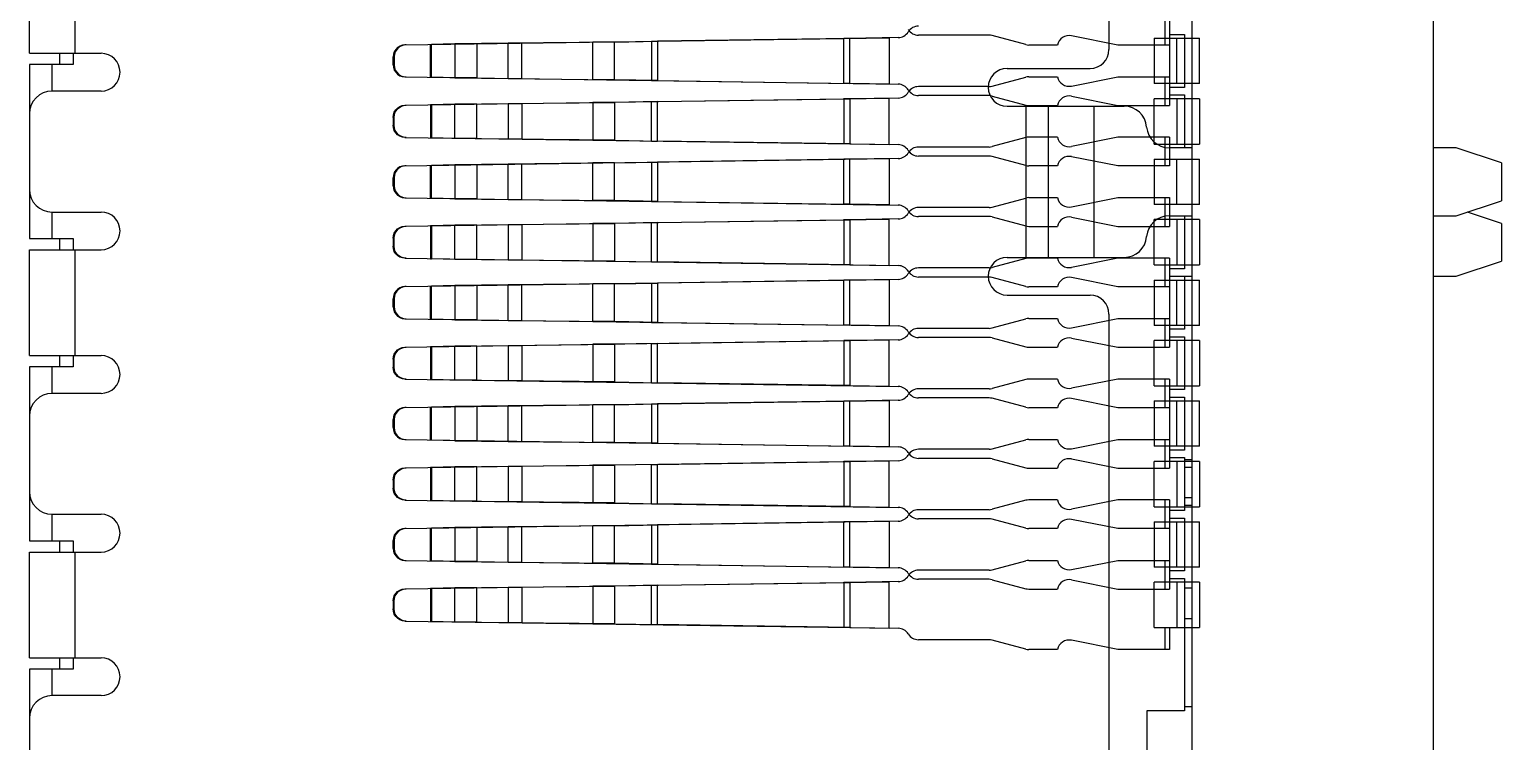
# Model space of a CAD drawing. Header units: millimetres. Extents: x 0 to 841, y 0 to 594.
# Drawn here: x 455.28 to 465.03, y 385.71 to 390.42 of the extents above; entities that cross this region are included whole.
import ezdxf

# ---------------------------------------------------------------- set-up
doc = ezdxf.new("R2010")
doc.units = ezdxf.units.MM
doc.header["$LTSCALE"] = 46.255
for name, color, linetype in [('ASSEM_MEM', 7, 'CONTINUOUS'), ('CONTACT-20-41021-30-TM981_4_15', 7, 'CONTINUOUS'), ('CONTACT-20-41021-30-TM981_4_16', 7, 'CONTINUOUS'), ('CONTACT-20-41021-30-TM981_4_17', 7, 'CONTINUOUS'), ('CONTACT-20-41021-30-TM981_4_18', 7, 'CONTINUOUS'), ('CONTACT-20-41021-30-TM981_4_19', 7, 'CONTINUOUS'), ('CONTACT-20-41021-30-TM981_4_4', 7, 'CONTINUOUS'), ('CONTACT-20-41021-30-TM981_4_5', 7, 'CONTINUOUS'), ('CONTACT-20-41021-30-TM981_4_6', 7, 'CONTINUOUS'), ('CONTACT-20-41021-30-TM981_4_7', 7, 'CONTINUOUS'), ('CONTACT-20-41021-30-TM981_4_8', 7, 'CONTINUOUS'), ('CONTACT-20-41021-30-TM981_4_9', 7, 'CONTINUOUS')]:
    doc.layers.add(name, color=color, linetype=linetype)

msp = doc.modelspace()

# ---------------------------------------------------------------- linework, layer by layer
at = {"layer": 'ASSEM_MEM', "color": 7, "linetype": 'CONTINUOUS'}
for p, q in [((462.9827, 351.9249), (462.9827, 521.9249)), ((464.5827, 351.9249), (464.5827, 521.9249)), ((455.2827, 390.2649), (455.2827, 390.9649)), ((455.5827, 390.9649), (455.5827, 390.2649)), ((462.4327, 390.9399), (462.4327, 390.2899)), ((462.8327, 390.4399), (462.8327, 389.9899)), ((462.8327, 390.3899), (462.9327, 390.3899)), ((462.9327, 390.3899), (462.9327, 390.0399)), ((455.2827, 390.2649), (455.7577, 390.2649)), ((455.4827, 390.2677), (455.4827, 390.1899)), ((455.5727, 390.2649), (455.5727, 390.1899)), ((455.5727, 390.1899), (455.2827, 390.1899)), ((455.2827, 390.1899), (455.2827, 389.0399)), ((455.4327, 390.0149), (455.4327, 390.1899)), ((461.7577, 390.1649), (462.3077, 390.1649)), ((455.7577, 390.0149), (455.4327, 390.0149)), ((462.9327, 390.0399), (462.8327, 390.0399)), ((461.7577, 389.9149), (462.5327, 389.9149)), ((461.8827, 389.9149), (461.8827, 388.9149)), ((462.0327, 388.9149), (462.0327, 389.9149)), ((462.3327, 389.9149), (462.3327, 388.9149)), ((462.8327, 389.9899), (462.9327, 389.9899)), ((462.9327, 389.9899), (462.9327, 389.6399)), ((462.9827, 389.6399), (462.8316, 389.6399)), ((464.7327, 389.6399), (464.5827, 389.6399)), ((465.0327, 389.5399), (464.7327, 389.6399)), ((465.0327, 389.5399), (465.0327, 389.2899)), ((464.7327, 389.1899), (465.0327, 389.2899)), ((455.4327, 389.2149), (455.7577, 389.2149)), ((455.4327, 389.0399), (455.4327, 389.2149)), ((462.8316, 389.1899), (462.9827, 389.1899)), ((462.9327, 389.1899), (462.9327, 388.8399)), ((464.5827, 389.1899), (464.7327, 389.1899)), ((465.0327, 389.1399), (464.8077, 389.2149)), ((465.0327, 389.1399), (465.0327, 388.8899)), ((455.2827, 389.0399), (455.5727, 389.0399)), ((455.4827, 389.0399), (455.4827, 388.9621)), ((455.5727, 389.0399), (455.5727, 388.9649)), ((455.2827, 388.9649), (455.7577, 388.9649)), ((455.2827, 388.2649), (455.2827, 388.9649)), ((455.5827, 388.9649), (455.5827, 388.2649)), ((461.7577, 388.9149), (462.5327, 388.9149)), ((462.9327, 388.8399), (462.8327, 388.8399)), ((462.8327, 388.8399), (462.8327, 388.3899)), ((464.7327, 388.7899), (465.0327, 388.8899)), ((462.8327, 388.7899), (462.9827, 388.7899)), ((462.9327, 388.7899), (462.9327, 388.4399)), ((464.5827, 388.7899), (464.7327, 388.7899)), ((461.7577, 388.6649), (462.3077, 388.6649)), ((462.4327, 388.5399), (462.4327, 383.9149)), ((462.9327, 388.4399), (462.8327, 388.4399)), ((462.8327, 388.3899), (462.9327, 388.3899)), ((462.9327, 388.3899), (462.9327, 388.0399)), ((455.2827, 388.2649), (455.7577, 388.2649)), ((455.4827, 388.2677), (455.4827, 388.1899)), ((455.5727, 388.2649), (455.5727, 388.1899)), ((455.5727, 388.1899), (455.2827, 388.1899)), ((455.2827, 388.1899), (455.2827, 387.0399)), ((455.4327, 388.0149), (455.4327, 388.1899)), ((455.7577, 388.0149), (455.4327, 388.0149)), ((462.9327, 388.0399), (462.8327, 388.0399)), ((462.8327, 388.0399), (462.8327, 387.5899)), ((462.8327, 387.9899), (462.9327, 387.9899)), ((462.9327, 387.9899), (462.9327, 387.6399)), ((462.9327, 387.6399), (462.8327, 387.6399)), ((462.8327, 387.5899), (462.9327, 387.5899)), ((462.9327, 387.5899), (462.9327, 387.2399)), ((462.9827, 387.5749), (462.9327, 387.5749)), ((462.9827, 387.5249), (462.9327, 387.5249)), ((462.9327, 387.3249), (462.9827, 387.3249)), ((462.9327, 387.2749), (462.9827, 387.2749)), ((455.4327, 387.2149), (455.7577, 387.2149)), ((455.4327, 387.0399), (455.4327, 387.2149)), ((462.9327, 387.2399), (462.8327, 387.2399)), ((462.8327, 387.2399), (462.8327, 386.7899)), ((462.8327, 387.1899), (462.9327, 387.1899)), ((462.9327, 387.1899), (462.9327, 386.8399)), ((455.2827, 387.0399), (455.5727, 387.0399)), ((455.4827, 387.0399), (455.4827, 386.9621)), ((455.5727, 387.0399), (455.5727, 386.9649)), ((455.2827, 386.9649), (455.7577, 386.9649)), ((455.2827, 386.2649), (455.2827, 386.9649)), ((455.5827, 386.9649), (455.5827, 386.2649)), ((462.9327, 386.8399), (462.8327, 386.8399)), ((462.8327, 386.7899), (462.9327, 386.7899)), ((462.9327, 386.7899), (462.9327, 385.9149)), ((462.9827, 386.7252), (462.9327, 386.7252)), ((462.9327, 386.5252), (462.9827, 386.5252)), ((455.2827, 386.2649), (455.7577, 386.2649)), ((455.4827, 386.2677), (455.4827, 386.1899)), ((455.5727, 386.2649), (455.5727, 386.1899)), ((455.5727, 386.1899), (455.2827, 386.1899)), ((455.2827, 386.1899), (455.2827, 383.9149)), ((455.4327, 386.0149), (455.4327, 386.1899)), ((455.7577, 386.0149), (455.4327, 386.0149)), ((462.9327, 385.9149), (462.6827, 385.9149)), ((462.6827, 385.9149), (462.6827, 385.0649)), ((462.9827, 385.9399), (462.9327, 385.9399))]:
    msp.add_line(p, q, dxfattribs=at)
for centre, radius, start, end in [((455.7577, 390.1399), 0.125, 270, 90), ((462.3077, 390.2899), 0.125, 270, 360), ((461.7577, 390.0399), 0.125, 90, 270), ((455.4327, 389.8649), 0.15, 90, 180), ((462.5327, 389.7649), 0.15, 4.78019, 90), ((462.8316, 389.7899), 0.15, 184.78019, 270), ((455.4327, 389.3649), 0.15, 180, 270), ((455.7577, 389.0899), 0.125, 270, 90), ((462.8316, 389.0399), 0.15, 90, 175.21981), ((462.5327, 389.0649), 0.15, 270, 355.21981), ((461.7577, 388.7899), 0.125, 90, 270), ((462.3077, 388.5399), 0.125, 0, 90), ((455.7577, 388.1399), 0.125, 270, 90), ((455.4327, 387.8649), 0.15, 90, 180), ((455.4327, 387.3649), 0.15, 180, 270), ((455.7577, 387.0899), 0.125, 270, 90), ((455.7577, 386.1399), 0.125, 270, 90), ((455.4327, 385.8649), 0.15, 90, 180)]:
    msp.add_arc(centre, radius, start, end, dxfattribs=at)
at = {"layer": 'CONTACT-20-41021-30-TM981_4_15', "color": 7, "linetype": 'CONTINUOUS'}
for p, q in [((462.8027, 390.5099), (462.8027, 390.3649)), ((462.8327, 390.5099), (462.8327, 390.3649)), ((457.7699, 390.3211), (460.9761, 390.3682)), ((457.7769, 390.3211), (457.7699, 390.3211)), ((457.9392, 390.3236), (457.9462, 390.3236)), ((457.9392, 390.1062), (457.9392, 390.3236)), ((458.0992, 390.3281), (457.9462, 390.3236)), ((457.9462, 390.1062), (457.9462, 390.3236)), ((458.4531, 390.3325), (458.0992, 390.3281)), ((458.2453, 390.3281), (458.0992, 390.3281)), ((458.0992, 390.3281), (458.0992, 390.1017)), ((458.2453, 390.3281), (458.2453, 390.1017)), ((459.1587, 390.3394), (458.4531, 390.3325)), ((458.5433, 390.3325), (458.4531, 390.3325)), ((458.4531, 390.0973), (458.4531, 390.3325)), ((458.5433, 390.0973), (458.5433, 390.3325)), ((459.1587, 390.3394), (459.0137, 390.3394)), ((459.0137, 390.0904), (459.0137, 390.3394)), ((459.1587, 390.3394), (459.4416, 390.3451)), ((459.1587, 390.0904), (459.1587, 390.3394)), ((459.4026, 390.3451), (459.4416, 390.3451)), ((459.4026, 390.3451), (459.4026, 390.0847)), ((460.7164, 390.3638), (459.4416, 390.3451)), ((459.4416, 390.3451), (459.4416, 390.0847)), ((460.7164, 390.3638), (460.6775, 390.3638)), ((460.6775, 390.066), (460.6775, 390.3638)), ((461.0361, 390.3691), (460.7164, 390.3638)), ((460.7164, 390.066), (460.7164, 390.3638)), ((460.9761, 390.3682), (460.9761, 390.0616)), ((462.7327, 390.3649), (463.0327, 390.3649)), ((462.7327, 390.3649), (462.7327, 390.0649)), ((462.8827, 390.0649), (462.8827, 390.3649)), ((463.0327, 390.0649), (463.0327, 390.3649)), ((457.6912, 390.2411), (457.6981, 390.2411)), ((457.6912, 390.1886), (457.6912, 390.2411)), ((457.6981, 390.2411), (457.6981, 390.1886)), ((457.6981, 390.1886), (457.6912, 390.1886)), ((457.7699, 390.1087), (457.7769, 390.1087)), ((457.7699, 390.1087), (461.0361, 390.0607)), ((457.9462, 390.1062), (457.9392, 390.1062)), ((458.0992, 390.1017), (457.9462, 390.1062)), ((458.2453, 390.1017), (458.0992, 390.1017)), ((458.0992, 390.1017), (458.4531, 390.0973)), ((458.4531, 390.0973), (458.5433, 390.0973)), ((458.4531, 390.0973), (459.1587, 390.0904)), ((459.1587, 390.0904), (459.0137, 390.0904)), ((459.4416, 390.0847), (459.1587, 390.0904)), ((459.4026, 390.0847), (459.4416, 390.0847)), ((459.4416, 390.0847), (460.7164, 390.066)), ((460.7164, 390.066), (460.6775, 390.066)), ((460.9761, 390.0616), (460.7164, 390.066)), ((463.0327, 390.0649), (462.7327, 390.0649)), ((462.8027, 390.0649), (462.8027, 389.9199)), ((462.8327, 390.0649), (462.8327, 389.9199)), ((461.638, 389.9849), (461.171, 389.9849)), ((461.6587, 389.9822), (461.881, 389.9226)), ((461.9017, 389.9199), (462.0912, 389.9199)), ((462.185, 389.9811), (462.4912, 389.9199)), ((462.4912, 389.9199), (462.8327, 389.9199))]:
    msp.add_line(p, q, dxfattribs=at)
for points in [[(457.7699, 390.3211), (457.7525, 390.319), (457.7358, 390.3129), (457.7208, 390.3033), (457.7084, 390.2908), (457.699, 390.2757), (457.6931, 390.2588), (457.6912, 390.2411)], [(457.7769, 390.3211), (457.7595, 390.319), (457.7427, 390.3129), (457.7277, 390.3033), (457.7154, 390.2908), (457.7059, 390.2757), (457.7001, 390.2588), (457.6981, 390.2411)], [(457.6912, 390.1886), (457.6931, 390.1712), (457.6989, 390.1543), (457.7083, 390.1392), (457.7206, 390.1267), (457.7356, 390.117), (457.7523, 390.1109), (457.7699, 390.1087)], [(457.6981, 390.1886), (457.7, 390.1712), (457.7058, 390.1543), (457.7152, 390.1392), (457.7275, 390.1267), (457.7425, 390.117), (457.7592, 390.1109), (457.7769, 390.1087)]]:
    msp.add_lwpolyline(points, dxfattribs=at)
for centre, start, end in [((461.035, 390.4491), 270.84121, 328.25208), ((461.171, 390.3649), 90, 148.25208), ((461.035, 389.9807), 31.74792, 89.15879), ((461.171, 390.0649), 211.74792, 270), ((461.638, 389.9049), 75, 90), ((461.9017, 389.9999), 255, 270), ((462.1693, 389.9027), 78.69007, 167.57735)]:
    msp.add_arc(centre, 0.08, start, end, dxfattribs=at)
at = {"layer": 'CONTACT-20-41021-30-TM981_4_16', "color": 7, "linetype": 'CONTINUOUS'}
for p, q in [((462.0912, 389.7099), (461.9017, 389.7099)), ((462.4911, 389.7099), (462.185, 389.6487)), ((462.8327, 389.7099), (462.4911, 389.7099)), ((462.8027, 389.7099), (462.8027, 389.5649)), ((462.8327, 389.7099), (462.8327, 389.5649)), ((461.638, 389.6449), (461.171, 389.6449)), ((461.881, 389.7072), (461.6587, 389.6476)), ((457.7699, 389.5211), (460.9761, 389.5682)), ((457.7769, 389.5211), (457.7699, 389.5211)), ((457.9392, 389.5236), (457.9462, 389.5236)), ((457.9392, 389.3062), (457.9392, 389.5236)), ((458.0992, 389.5281), (457.9462, 389.5236)), ((457.9462, 389.3062), (457.9462, 389.5236)), ((458.4531, 389.5325), (458.0992, 389.5281)), ((458.2453, 389.5281), (458.0992, 389.5281)), ((458.0992, 389.5281), (458.0992, 389.3017)), ((458.2453, 389.5281), (458.2453, 389.3017)), ((459.1587, 389.5394), (458.4531, 389.5325)), ((458.5433, 389.5325), (458.4531, 389.5325)), ((458.4531, 389.2973), (458.4531, 389.5325)), ((458.5433, 389.2973), (458.5433, 389.5325)), ((459.1587, 389.5394), (459.0137, 389.5394)), ((459.0137, 389.2904), (459.0137, 389.5394)), ((459.1587, 389.5394), (459.4416, 389.5451)), ((459.1587, 389.2904), (459.1587, 389.5394)), ((459.4026, 389.5451), (459.4416, 389.5451)), ((459.4026, 389.5451), (459.4026, 389.2847)), ((460.7164, 389.5638), (459.4416, 389.5451)), ((459.4416, 389.5451), (459.4416, 389.2847)), ((460.7164, 389.5638), (460.6775, 389.5638)), ((460.6775, 389.266), (460.6775, 389.5638)), ((461.0361, 389.5691), (460.7164, 389.5638)), ((460.7164, 389.266), (460.7164, 389.5638)), ((460.9761, 389.5682), (460.9761, 389.2616)), ((462.7327, 389.5649), (463.0327, 389.5649)), ((462.7327, 389.5649), (462.7327, 389.2649)), ((462.8827, 389.2649), (462.8827, 389.5649)), ((463.0327, 389.2649), (463.0327, 389.5649)), ((457.6912, 389.4411), (457.6981, 389.4411)), ((457.6912, 389.3886), (457.6912, 389.4411)), ((457.6981, 389.4411), (457.6981, 389.3886)), ((457.6981, 389.3886), (457.6912, 389.3886)), ((457.7699, 389.3087), (457.7769, 389.3087)), ((457.7699, 389.3087), (461.0361, 389.2607)), ((457.9462, 389.3062), (457.9392, 389.3062)), ((458.0992, 389.3017), (457.9462, 389.3062)), ((458.2453, 389.3017), (458.0992, 389.3017)), ((458.0992, 389.3017), (458.4531, 389.2973)), ((458.4531, 389.2973), (458.5433, 389.2973)), ((458.4531, 389.2973), (459.1587, 389.2904)), ((459.1587, 389.2904), (459.0137, 389.2904)), ((459.4416, 389.2847), (459.1587, 389.2904)), ((459.4026, 389.2847), (459.4416, 389.2847)), ((459.4416, 389.2847), (460.7164, 389.266)), ((460.7164, 389.266), (460.6775, 389.266)), ((460.9761, 389.2616), (460.7164, 389.266)), ((463.0327, 389.2649), (462.7327, 389.2649)), ((462.8027, 389.2649), (462.8027, 389.1199)), ((462.8327, 389.2649), (462.8327, 389.1199)), ((461.638, 389.1849), (461.171, 389.1849)), ((461.6587, 389.1822), (461.881, 389.1226)), ((462.185, 389.1811), (462.4912, 389.1199)), ((461.9017, 389.1199), (462.0912, 389.1199)), ((462.4912, 389.1199), (462.8327, 389.1199))]:
    msp.add_line(p, q, dxfattribs=at)
for points in [[(457.7699, 389.5211), (457.7525, 389.519), (457.7358, 389.5129), (457.7208, 389.5033), (457.7084, 389.4908), (457.699, 389.4757), (457.6931, 389.4588), (457.6912, 389.4411)], [(457.7769, 389.5211), (457.7595, 389.519), (457.7427, 389.5129), (457.7277, 389.5033), (457.7154, 389.4908), (457.7059, 389.4757), (457.7001, 389.4588), (457.6981, 389.4411)], [(457.6912, 389.3886), (457.6931, 389.3712), (457.6989, 389.3543), (457.7083, 389.3392), (457.7206, 389.3267), (457.7356, 389.317), (457.7523, 389.3109), (457.7699, 389.3087)], [(457.6981, 389.3886), (457.7, 389.3712), (457.7058, 389.3543), (457.7152, 389.3392), (457.7275, 389.3267), (457.7425, 389.317), (457.7592, 389.3109), (457.7769, 389.3087)]]:
    msp.add_lwpolyline(points, dxfattribs=at)
for centre, start, end in [((461.9017, 389.6299), 90, 105), ((462.1693, 389.7271), 192.43118, 281.30993), ((461.171, 389.5649), 90, 148.25208), ((461.638, 389.7249), 270, 285), ((461.035, 389.6491), 270.84121, 328.25208), ((461.035, 389.1807), 31.74792, 89.15879), ((461.171, 389.2649), 211.74792, 270), ((461.638, 389.1049), 75, 90), ((461.9017, 389.1999), 255, 270), ((462.1693, 389.1027), 78.69007, 167.57735)]:
    msp.add_arc(centre, 0.08, start, end, dxfattribs=at)
at = {"layer": 'CONTACT-20-41021-30-TM981_4_17', "color": 7, "linetype": 'CONTINUOUS'}
for p, q in [((461.638, 388.8449), (461.171, 388.8449)), ((461.881, 388.9072), (461.6587, 388.8476)), ((462.0912, 388.9099), (461.9017, 388.9099)), ((462.4911, 388.9099), (462.185, 388.8487)), ((462.8327, 388.9099), (462.4911, 388.9099)), ((462.8027, 388.9099), (462.8027, 388.7649)), ((462.8327, 388.9099), (462.8327, 388.7649)), ((457.7699, 388.7211), (460.9761, 388.7682)), ((459.1587, 388.7394), (458.4531, 388.7325)), ((459.1587, 388.7394), (459.0137, 388.7394)), ((459.0137, 388.4904), (459.0137, 388.7394)), ((459.1587, 388.7394), (459.4416, 388.7451)), ((459.1587, 388.4904), (459.1587, 388.7394)), ((459.4026, 388.7451), (459.4416, 388.7451)), ((459.4026, 388.7451), (459.4026, 388.4847)), ((460.7164, 388.7638), (459.4416, 388.7451)), ((459.4416, 388.7451), (459.4416, 388.4847)), ((460.7164, 388.7638), (460.6775, 388.7638)), ((460.6775, 388.466), (460.6775, 388.7638)), ((461.0361, 388.7691), (460.7164, 388.7638)), ((460.7164, 388.466), (460.7164, 388.7638)), ((460.9761, 388.7682), (460.9761, 388.4616)), ((462.7327, 388.7649), (463.0327, 388.7649)), ((462.7327, 388.7649), (462.7327, 388.4649)), ((462.8827, 388.4649), (462.8827, 388.7649)), ((463.0327, 388.4649), (463.0327, 388.7649)), ((457.6912, 388.6411), (457.6981, 388.6411)), ((457.6912, 388.5886), (457.6912, 388.6411)), ((457.6981, 388.6411), (457.6981, 388.5886)), ((457.7769, 388.7211), (457.7699, 388.7211)), ((457.9392, 388.7236), (457.9462, 388.7236)), ((457.9392, 388.5062), (457.9392, 388.7236)), ((458.0992, 388.7281), (457.9462, 388.7236)), ((457.9462, 388.5062), (457.9462, 388.7236)), ((458.4531, 388.7325), (458.0992, 388.7281)), ((458.2453, 388.7281), (458.0992, 388.7281)), ((458.0992, 388.7281), (458.0992, 388.5017)), ((458.2453, 388.7281), (458.2453, 388.5017)), ((458.5433, 388.7325), (458.4531, 388.7325)), ((458.4531, 388.4973), (458.4531, 388.7325)), ((458.5433, 388.4973), (458.5433, 388.7325)), ((457.6981, 388.5886), (457.6912, 388.5886)), ((457.7699, 388.5087), (457.7769, 388.5087)), ((457.7699, 388.5087), (461.0361, 388.4607)), ((457.9462, 388.5062), (457.9392, 388.5062)), ((458.0992, 388.5017), (457.9462, 388.5062)), ((458.2453, 388.5017), (458.0992, 388.5017)), ((458.0992, 388.5017), (458.4531, 388.4973)), ((458.4531, 388.4973), (458.5433, 388.4973)), ((458.4531, 388.4973), (459.1587, 388.4904)), ((459.1587, 388.4904), (459.0137, 388.4904)), ((459.4416, 388.4847), (459.1587, 388.4904)), ((459.4026, 388.4847), (459.4416, 388.4847)), ((459.4416, 388.4847), (460.7164, 388.466)), ((460.7164, 388.466), (460.6775, 388.466)), ((460.9761, 388.4616), (460.7164, 388.466)), ((463.0327, 388.4649), (462.7327, 388.4649)), ((462.8027, 388.4649), (462.8027, 388.3199)), ((462.8327, 388.4649), (462.8327, 388.3199)), ((461.638, 388.3849), (461.171, 388.3849)), ((461.6587, 388.3822), (461.881, 388.3226)), ((462.185, 388.3811), (462.4912, 388.3199)), ((461.9017, 388.3199), (462.0912, 388.3199)), ((462.4912, 388.3199), (462.8327, 388.3199))]:
    msp.add_line(p, q, dxfattribs=at)
for points in [[(457.7699, 388.7211), (457.7525, 388.719), (457.7358, 388.7129), (457.7208, 388.7033), (457.7084, 388.6908), (457.699, 388.6757), (457.6931, 388.6588), (457.6912, 388.6411)], [(457.7769, 388.7211), (457.7595, 388.719), (457.7427, 388.7129), (457.7277, 388.7033), (457.7154, 388.6908), (457.7059, 388.6757), (457.7001, 388.6588), (457.6981, 388.6411)], [(457.6912, 388.5886), (457.6931, 388.5712), (457.6989, 388.5543), (457.7083, 388.5392), (457.7206, 388.5267), (457.7356, 388.517), (457.7523, 388.5109), (457.7699, 388.5087)], [(457.6981, 388.5886), (457.7, 388.5712), (457.7058, 388.5543), (457.7152, 388.5392), (457.7275, 388.5267), (457.7425, 388.517), (457.7592, 388.5109), (457.7769, 388.5087)]]:
    msp.add_lwpolyline(points, dxfattribs=at)
for centre, start, end in [((461.171, 388.7649), 90, 148.25208), ((461.638, 388.9249), 270, 285), ((461.9017, 388.8299), 90, 105), ((462.1693, 388.9271), 192.43118, 281.30993), ((461.035, 388.8491), 270.84121, 328.25208), ((461.035, 388.3807), 31.74792, 89.15879), ((461.171, 388.4649), 211.74792, 270), ((461.638, 388.3049), 75, 90), ((462.1693, 388.3027), 78.69007, 167.57735), ((461.9017, 388.3999), 255, 270)]:
    msp.add_arc(centre, 0.08, start, end, dxfattribs=at)
at = {"layer": 'CONTACT-20-41021-30-TM981_4_18', "color": 7, "linetype": 'CONTINUOUS'}
for p, q in [((461.881, 388.1072), (461.6587, 388.0476)), ((462.0912, 388.1099), (461.9017, 388.1099)), ((462.4911, 388.1099), (462.185, 388.0487)), ((462.8327, 388.1099), (462.4911, 388.1099)), ((462.8027, 388.1099), (462.8027, 387.9649)), ((462.8327, 388.1099), (462.8327, 387.9649)), ((457.7699, 387.9211), (460.9761, 387.9682)), ((460.7164, 387.9638), (459.4416, 387.9451)), ((460.7164, 387.9638), (460.6775, 387.9638)), ((460.6775, 387.666), (460.6775, 387.9638)), ((461.0361, 387.9691), (460.7164, 387.9638)), ((460.7164, 387.666), (460.7164, 387.9638)), ((460.9761, 387.9682), (460.9761, 387.6616)), ((461.638, 388.0449), (461.171, 388.0449)), ((462.7327, 387.9649), (463.0327, 387.9649)), ((462.7327, 387.9649), (462.7327, 387.6649)), ((462.8827, 387.6649), (462.8827, 387.9649)), ((463.0327, 387.6649), (463.0327, 387.9649)), ((457.7769, 387.9211), (457.7699, 387.9211)), ((457.9392, 387.9236), (457.9462, 387.9236)), ((457.9392, 387.7062), (457.9392, 387.9236)), ((458.0992, 387.9281), (457.9462, 387.9236)), ((457.9462, 387.7062), (457.9462, 387.9236)), ((458.4531, 387.9325), (458.0992, 387.9281)), ((458.2453, 387.9281), (458.0992, 387.9281)), ((458.0992, 387.9281), (458.0992, 387.7017)), ((458.2453, 387.9281), (458.2453, 387.7017)), ((459.1587, 387.9394), (458.4531, 387.9325)), ((458.5433, 387.9325), (458.4531, 387.9325)), ((458.4531, 387.6973), (458.4531, 387.9325)), ((458.5433, 387.6973), (458.5433, 387.9325)), ((459.1587, 387.9394), (459.0137, 387.9394)), ((459.0137, 387.6904), (459.0137, 387.9394)), ((459.1587, 387.9394), (459.4416, 387.9451)), ((459.1587, 387.6904), (459.1587, 387.9394)), ((459.4026, 387.9451), (459.4416, 387.9451)), ((459.4026, 387.9451), (459.4026, 387.6847)), ((459.4416, 387.9451), (459.4416, 387.6847)), ((457.6912, 387.8411), (457.6981, 387.8411)), ((457.6912, 387.7886), (457.6912, 387.8411)), ((457.6981, 387.7886), (457.6912, 387.7886)), ((457.6981, 387.8411), (457.6981, 387.7886)), ((457.7699, 387.7087), (457.7769, 387.7087)), ((457.7699, 387.7087), (461.0361, 387.6607)), ((457.9462, 387.7062), (457.9392, 387.7062)), ((458.0992, 387.7017), (457.9462, 387.7062)), ((458.2453, 387.7017), (458.0992, 387.7017)), ((458.0992, 387.7017), (458.4531, 387.6973)), ((458.4531, 387.6973), (458.5433, 387.6973)), ((458.4531, 387.6973), (459.1587, 387.6904)), ((459.1587, 387.6904), (459.0137, 387.6904)), ((459.4416, 387.6847), (459.1587, 387.6904)), ((459.4026, 387.6847), (459.4416, 387.6847)), ((459.4416, 387.6847), (460.7164, 387.666)), ((460.7164, 387.666), (460.6775, 387.666)), ((460.9761, 387.6616), (460.7164, 387.666)), ((463.0327, 387.6649), (462.7327, 387.6649)), ((462.8027, 387.6649), (462.8027, 387.5199)), ((462.8327, 387.6649), (462.8327, 387.5199)), ((461.638, 387.5849), (461.171, 387.5849)), ((461.6587, 387.5822), (461.881, 387.5226)), ((462.185, 387.5811), (462.4912, 387.5199)), ((461.9017, 387.5199), (462.0912, 387.5199)), ((462.4912, 387.5199), (462.8327, 387.5199))]:
    msp.add_line(p, q, dxfattribs=at)
for points in [[(457.7699, 387.9211), (457.7525, 387.919), (457.7358, 387.9129), (457.7208, 387.9033), (457.7084, 387.8908), (457.699, 387.8757), (457.6931, 387.8588), (457.6912, 387.8411)], [(457.7769, 387.9211), (457.7595, 387.919), (457.7427, 387.9129), (457.7277, 387.9033), (457.7154, 387.8908), (457.7059, 387.8757), (457.7001, 387.8588), (457.6981, 387.8411)], [(457.6912, 387.7886), (457.6931, 387.7712), (457.6989, 387.7543), (457.7083, 387.7392), (457.7206, 387.7267), (457.7356, 387.717), (457.7523, 387.7109), (457.7699, 387.7087)], [(457.6981, 387.7886), (457.7, 387.7712), (457.7058, 387.7543), (457.7152, 387.7392), (457.7275, 387.7267), (457.7425, 387.717), (457.7592, 387.7109), (457.7769, 387.7087)]]:
    msp.add_lwpolyline(points, dxfattribs=at)
for centre, start, end in [((461.9017, 388.0299), 90, 105), ((462.1693, 388.1271), 192.43118, 281.30993), ((461.035, 388.0491), 270.84121, 328.25208), ((461.171, 387.9649), 90, 148.25208), ((461.638, 388.1249), 270, 285), ((461.035, 387.5807), 31.74792, 89.15879), ((461.171, 387.6649), 211.74792, 270), ((461.638, 387.5049), 75, 90), ((462.1693, 387.5027), 78.69007, 167.57735), ((461.9017, 387.5999), 255, 270)]:
    msp.add_arc(centre, 0.08, start, end, dxfattribs=at)
at = {"layer": 'CONTACT-20-41021-30-TM981_4_19', "color": 7, "linetype": 'CONTINUOUS'}
for p, q in [((461.881, 387.3072), (461.6587, 387.2476)), ((462.0912, 387.3099), (461.9017, 387.3099)), ((462.4911, 387.3099), (462.185, 387.2487)), ((462.8327, 387.3099), (462.4911, 387.3099)), ((462.8027, 387.3099), (462.8027, 387.1649)), ((462.8327, 387.3099), (462.8327, 387.1649)), ((461.638, 387.2449), (461.171, 387.2449)), ((457.7699, 387.1211), (460.9761, 387.1682)), ((457.7769, 387.1211), (457.7699, 387.1211)), ((457.9392, 387.1236), (457.9462, 387.1236)), ((457.9392, 386.9062), (457.9392, 387.1236)), ((458.0992, 387.1281), (457.9462, 387.1236)), ((457.9462, 386.9062), (457.9462, 387.1236)), ((458.4531, 387.1325), (458.0992, 387.1281)), ((458.2453, 387.1281), (458.0992, 387.1281)), ((458.0992, 387.1281), (458.0992, 386.9017)), ((458.2453, 387.1281), (458.2453, 386.9017)), ((459.1587, 387.1394), (458.4531, 387.1325)), ((458.5433, 387.1325), (458.4531, 387.1325)), ((458.4531, 386.8973), (458.4531, 387.1325)), ((458.5433, 386.8973), (458.5433, 387.1325)), ((459.1587, 387.1394), (459.0137, 387.1394)), ((459.0137, 386.8904), (459.0137, 387.1394)), ((459.1587, 387.1394), (459.4416, 387.1451)), ((459.1587, 386.8904), (459.1587, 387.1394)), ((459.4026, 387.1451), (459.4416, 387.1451)), ((459.4026, 387.1451), (459.4026, 386.8847)), ((460.7164, 387.1638), (459.4416, 387.1451)), ((459.4416, 387.1451), (459.4416, 386.8847)), ((460.7164, 387.1638), (460.6775, 387.1638)), ((460.6775, 386.866), (460.6775, 387.1638)), ((461.0361, 387.1691), (460.7164, 387.1638)), ((460.7164, 386.866), (460.7164, 387.1638)), ((460.9761, 387.1682), (460.9761, 386.8616)), ((462.7327, 387.1649), (463.0327, 387.1649)), ((462.7327, 387.1649), (462.7327, 386.8649)), ((462.8827, 386.8649), (462.8827, 387.1649)), ((463.0327, 386.8649), (463.0327, 387.1649)), ((457.6912, 387.0411), (457.6981, 387.0411)), ((457.6912, 386.9886), (457.6912, 387.0411)), ((457.6981, 386.9886), (457.6912, 386.9886)), ((457.6981, 387.0411), (457.6981, 386.9886)), ((457.7699, 386.9087), (457.7769, 386.9087)), ((457.7699, 386.9087), (461.0361, 386.8607)), ((457.9462, 386.9062), (457.9392, 386.9062)), ((458.0992, 386.9017), (457.9462, 386.9062)), ((458.2453, 386.9017), (458.0992, 386.9017)), ((458.0992, 386.9017), (458.4531, 386.8973)), ((458.4531, 386.8973), (458.5433, 386.8973)), ((458.4531, 386.8973), (459.1587, 386.8904)), ((459.1587, 386.8904), (459.0137, 386.8904)), ((459.4416, 386.8847), (459.1587, 386.8904)), ((459.4026, 386.8847), (459.4416, 386.8847)), ((459.4416, 386.8847), (460.7164, 386.866)), ((460.7164, 386.866), (460.6775, 386.866)), ((460.9761, 386.8616), (460.7164, 386.866)), ((461.638, 386.7849), (461.171, 386.7849)), ((463.0327, 386.8649), (462.7327, 386.8649)), ((462.8027, 386.8649), (462.8027, 386.7199)), ((462.8327, 386.8649), (462.8327, 386.7199)), ((461.6587, 386.7822), (461.881, 386.7226)), ((461.9017, 386.7199), (462.0912, 386.7199)), ((462.185, 386.7811), (462.4912, 386.7199)), ((462.4912, 386.7199), (462.8327, 386.7199))]:
    msp.add_line(p, q, dxfattribs=at)
for points in [[(457.7699, 387.1211), (457.7525, 387.119), (457.7358, 387.1129), (457.7208, 387.1033), (457.7084, 387.0908), (457.699, 387.0757), (457.6931, 387.0588), (457.6912, 387.0411)], [(457.7769, 387.1211), (457.7595, 387.119), (457.7427, 387.1129), (457.7277, 387.1033), (457.7154, 387.0908), (457.7059, 387.0757), (457.7001, 387.0588), (457.6981, 387.0411)], [(457.6912, 386.9886), (457.6931, 386.9712), (457.6989, 386.9543), (457.7083, 386.9392), (457.7206, 386.9267), (457.7356, 386.917), (457.7523, 386.9109), (457.7699, 386.9087)], [(457.6981, 386.9886), (457.7, 386.9712), (457.7058, 386.9543), (457.7152, 386.9392), (457.7275, 386.9267), (457.7425, 386.917), (457.7592, 386.9109), (457.7769, 386.9087)]]:
    msp.add_lwpolyline(points, dxfattribs=at)
for centre, start, end in [((461.9017, 387.2299), 90, 105), ((462.1693, 387.3271), 192.43118, 281.30993), ((461.035, 387.2491), 270.84121, 328.25208), ((461.171, 387.1649), 90, 148.25208), ((461.638, 387.3249), 270, 285), ((461.035, 386.7807), 31.74792, 89.15879), ((461.171, 386.8649), 211.74792, 270), ((461.638, 386.7049), 75, 90), ((462.1693, 386.7027), 78.69007, 167.57735), ((461.9017, 386.7999), 255, 270)]:
    msp.add_arc(centre, 0.08, start, end, dxfattribs=at)
at = {"layer": 'CONTACT-20-41021-30-TM981_4_4', "color": 7, "linetype": 'CONTINUOUS'}
for p, q in [((462.8027, 390.4649), (462.8027, 390.3199)), ((462.8327, 390.4649), (462.8327, 390.3199)), ((461.638, 390.3849), (461.171, 390.3849)), ((461.881, 390.3226), (461.6587, 390.3822)), ((462.0912, 390.3199), (461.9017, 390.3199)), ((462.4911, 390.3199), (462.185, 390.3811)), ((462.8327, 390.3199), (462.4911, 390.3199))]:
    msp.add_line(p, q, dxfattribs=at)
for centre, start, end in [((461.171, 390.4649), 211.74792, 270), ((461.638, 390.3049), 75, 90), ((461.9017, 390.3999), 255, 270), ((462.1693, 390.3027), 78.69007, 167.56882)]:
    msp.add_arc(centre, 0.08, start, end, dxfattribs=at)
at = {"layer": 'CONTACT-20-41021-30-TM981_4_5', "color": 7, "linetype": 'CONTINUOUS'}
for p, q in [((461.6587, 390.0476), (461.881, 390.1072)), ((461.9017, 390.1099), (462.0912, 390.1099)), ((462.185, 390.0487), (462.4912, 390.1099)), ((462.4912, 390.1099), (462.8327, 390.1099)), ((462.8027, 390.1099), (462.8027, 389.9649)), ((462.8327, 390.1099), (462.8327, 389.9649)), ((461.638, 390.0449), (461.171, 390.0449)), ((457.7699, 389.9211), (460.9761, 389.9682)), ((457.7699, 389.9211), (457.7769, 389.9211)), ((457.9462, 389.9236), (457.9392, 389.9236)), ((457.9392, 389.9236), (457.9392, 389.7062)), ((458.0992, 389.9281), (457.9462, 389.9236)), ((457.9462, 389.9236), (457.9462, 389.7062)), ((458.0992, 389.9281), (458.4531, 389.9325)), ((458.2453, 389.9281), (458.0992, 389.9281)), ((458.0992, 389.7017), (458.0992, 389.9281)), ((458.2453, 389.7017), (458.2453, 389.9281)), ((458.4531, 389.9325), (459.1587, 389.9394)), ((458.4531, 389.9325), (458.5433, 389.9325)), ((458.4531, 389.9325), (458.4531, 389.6973)), ((458.5433, 389.9325), (458.5433, 389.6973)), ((459.1587, 389.9394), (459.0137, 389.9394)), ((459.0137, 389.9394), (459.0137, 389.6904)), ((459.4416, 389.9451), (459.1587, 389.9394)), ((459.1587, 389.9394), (459.1587, 389.6904)), ((459.4026, 389.9451), (459.4416, 389.9451)), ((459.4026, 389.6847), (459.4026, 389.9451)), ((459.4416, 389.9451), (460.7164, 389.9638)), ((459.4416, 389.6847), (459.4416, 389.9451)), ((460.7164, 389.9638), (460.6775, 389.9638)), ((460.6775, 389.9638), (460.6775, 389.666)), ((461.0361, 389.9691), (460.7164, 389.9638)), ((460.7164, 389.9638), (460.7164, 389.666)), ((460.9761, 389.6616), (460.9761, 389.9682)), ((463.0327, 389.9649), (462.7327, 389.9649)), ((462.7327, 389.6649), (462.7327, 389.9649)), ((462.8827, 389.9649), (462.8827, 389.6649)), ((463.0327, 389.9649), (463.0327, 389.6649)), ((457.6981, 389.8411), (457.6912, 389.8411)), ((457.6912, 389.8411), (457.6912, 389.7886)), ((457.6981, 389.7886), (457.6981, 389.8411)), ((457.6912, 389.7886), (457.6981, 389.7886)), ((457.7769, 389.7086), (457.7699, 389.7086)), ((457.7699, 389.7086), (461.0361, 389.6607)), ((457.9392, 389.7062), (457.9462, 389.7062)), ((458.0992, 389.7017), (457.9462, 389.7062)), ((458.2453, 389.7017), (458.0992, 389.7017)), ((458.4531, 389.6973), (458.0992, 389.7017)), ((458.5433, 389.6973), (458.4531, 389.6973)), ((459.1587, 389.6904), (458.4531, 389.6973)), ((459.1587, 389.6904), (459.0137, 389.6904)), ((459.1587, 389.6904), (459.4416, 389.6847)), ((459.4026, 389.6847), (459.4416, 389.6847)), ((460.7164, 389.666), (459.4416, 389.6847)), ((460.7164, 389.666), (460.6775, 389.666)), ((460.7164, 389.666), (460.9761, 389.6616)), ((462.7327, 389.6649), (463.0327, 389.6649)), ((462.8027, 389.6649), (462.8027, 389.5199)), ((462.8327, 389.6649), (462.8327, 389.5199)), ((461.638, 389.5849), (461.171, 389.5849)), ((461.881, 389.5226), (461.6587, 389.5822)), ((462.0912, 389.5199), (461.9017, 389.5199)), ((462.4911, 389.5199), (462.185, 389.5811)), ((462.8327, 389.5199), (462.4911, 389.5199))]:
    msp.add_line(p, q, dxfattribs=at)
for points in [[(457.6912, 389.8411), (457.6931, 389.8586), (457.6989, 389.8754), (457.7083, 389.8906), (457.7206, 389.9031), (457.7356, 389.9128), (457.7523, 389.9189), (457.7699, 389.9211)], [(457.6981, 389.8411), (457.7, 389.8586), (457.7058, 389.8754), (457.7152, 389.8906), (457.7275, 389.9031), (457.7425, 389.9128), (457.7592, 389.9189), (457.7769, 389.9211)], [(457.7699, 389.7086), (457.7525, 389.7108), (457.7358, 389.7169), (457.7208, 389.7265), (457.7084, 389.739), (457.699, 389.7541), (457.6931, 389.771), (457.6912, 389.7886)], [(457.7769, 389.7086), (457.7595, 389.7108), (457.7427, 389.7169), (457.7277, 389.7265), (457.7154, 389.739), (457.7059, 389.7541), (457.7001, 389.771), (457.6981, 389.7886)]]:
    msp.add_lwpolyline(points, dxfattribs=at)
for centre, start, end in [((461.9017, 390.0299), 90, 105), ((462.1693, 390.1271), 192.42265, 281.30993), ((461.035, 390.0491), 270.84121, 328.25208), ((461.171, 389.9649), 90, 148.25208), ((461.638, 390.1249), 270, 285), ((461.035, 389.5807), 31.74792, 89.15879), ((461.171, 389.6649), 211.74792, 270), ((461.638, 389.5049), 75, 90), ((461.9017, 389.5999), 255, 270), ((462.1693, 389.5027), 78.69007, 167.56882)]:
    msp.add_arc(centre, 0.08, start, end, dxfattribs=at)
at = {"layer": 'CONTACT-20-41021-30-TM981_4_6', "color": 7, "linetype": 'CONTINUOUS'}
for p, q in [((461.638, 389.2449), (461.171, 389.2449)), ((461.6587, 389.2476), (461.881, 389.3072)), ((461.9017, 389.3099), (462.0912, 389.3099)), ((462.185, 389.2487), (462.4912, 389.3099)), ((462.4912, 389.3099), (462.8327, 389.3099)), ((462.8027, 389.3099), (462.8027, 389.1649)), ((462.8327, 389.3099), (462.8327, 389.1649)), ((457.7699, 389.1211), (460.9761, 389.1682)), ((457.9462, 389.1236), (457.9392, 389.1236)), ((457.9392, 389.1236), (457.9392, 388.9062)), ((458.0992, 389.1281), (457.9462, 389.1236)), ((457.9462, 389.1236), (457.9462, 388.9062)), ((458.0992, 389.1281), (458.4531, 389.1325)), ((458.2453, 389.1281), (458.0992, 389.1281)), ((458.0992, 388.9017), (458.0992, 389.1281)), ((458.2453, 388.9017), (458.2453, 389.1281)), ((458.4531, 389.1325), (459.1587, 389.1394)), ((458.4531, 389.1325), (458.5433, 389.1325)), ((458.4531, 389.1325), (458.4531, 388.8973)), ((458.5433, 389.1325), (458.5433, 388.8973)), ((459.1587, 389.1394), (459.0137, 389.1394)), ((459.0137, 389.1394), (459.0137, 388.8904)), ((459.4416, 389.1451), (459.1587, 389.1394)), ((459.1587, 389.1394), (459.1587, 388.8904)), ((459.4026, 389.1451), (459.4416, 389.1451)), ((459.4026, 388.8847), (459.4026, 389.1451)), ((459.4416, 389.1451), (460.7164, 389.1638)), ((459.4416, 388.8847), (459.4416, 389.1451)), ((460.7164, 389.1638), (460.6775, 389.1638)), ((460.6775, 389.1638), (460.6775, 388.866)), ((461.0361, 389.1691), (460.7164, 389.1638)), ((460.7164, 389.1638), (460.7164, 388.866)), ((460.9761, 388.8616), (460.9761, 389.1682)), ((463.0327, 389.1649), (462.7327, 389.1649)), ((462.7327, 388.8649), (462.7327, 389.1649)), ((462.8827, 389.1649), (462.8827, 388.8649)), ((463.0327, 389.1649), (463.0327, 388.8649)), ((457.6981, 389.0411), (457.6912, 389.0411)), ((457.6912, 389.0411), (457.6912, 388.9886)), ((457.6981, 388.9886), (457.6981, 389.0411)), ((457.7699, 389.1211), (457.7769, 389.1211)), ((457.6912, 388.9886), (457.6981, 388.9886)), ((457.7769, 388.9086), (457.7699, 388.9086)), ((457.7699, 388.9086), (461.0361, 388.8607)), ((457.9392, 388.9062), (457.9462, 388.9062)), ((458.0992, 388.9017), (457.9462, 388.9062)), ((458.2453, 388.9017), (458.0992, 388.9017)), ((458.4531, 388.8973), (458.0992, 388.9017)), ((458.5433, 388.8973), (458.4531, 388.8973)), ((459.1587, 388.8904), (458.4531, 388.8973)), ((459.1587, 388.8904), (459.0137, 388.8904)), ((459.1587, 388.8904), (459.4416, 388.8847)), ((459.4026, 388.8847), (459.4416, 388.8847)), ((460.7164, 388.866), (459.4416, 388.8847)), ((460.7164, 388.866), (460.6775, 388.866)), ((460.7164, 388.866), (460.9761, 388.8616)), ((462.7327, 388.8649), (463.0327, 388.8649)), ((462.8027, 388.8649), (462.8027, 388.7199)), ((462.8327, 388.8649), (462.8327, 388.7199)), ((461.638, 388.7849), (461.171, 388.7849)), ((461.881, 388.7226), (461.6587, 388.7822)), ((462.4911, 388.7199), (462.185, 388.7811)), ((462.0912, 388.7199), (461.9017, 388.7199)), ((462.8327, 388.7199), (462.4911, 388.7199))]:
    msp.add_line(p, q, dxfattribs=at)
for points in [[(457.6912, 389.0411), (457.6931, 389.0586), (457.6989, 389.0754), (457.7083, 389.0906), (457.7206, 389.1031), (457.7356, 389.1128), (457.7523, 389.1189), (457.7699, 389.1211)], [(457.6981, 389.0411), (457.7, 389.0586), (457.7058, 389.0754), (457.7152, 389.0906), (457.7275, 389.1031), (457.7425, 389.1128), (457.7592, 389.1189), (457.7769, 389.1211)], [(457.7699, 388.9086), (457.7525, 388.9108), (457.7358, 388.9169), (457.7208, 388.9265), (457.7084, 388.939), (457.699, 388.9541), (457.6931, 388.971), (457.6912, 388.9886)], [(457.7769, 388.9086), (457.7595, 388.9108), (457.7427, 388.9169), (457.7277, 388.9265), (457.7154, 388.939), (457.7059, 388.9541), (457.7001, 388.971), (457.6981, 388.9886)]]:
    msp.add_lwpolyline(points, dxfattribs=at)
for centre, start, end in [((461.171, 389.1649), 90, 148.25208), ((461.638, 389.3249), 270, 285), ((461.9017, 389.2299), 90, 105), ((462.1693, 389.3271), 192.42265, 281.30993), ((461.035, 389.2491), 270.84121, 328.25208), ((461.035, 388.7807), 31.74792, 89.15879), ((461.171, 388.8649), 211.74792, 270), ((461.638, 388.7049), 75, 90), ((462.1693, 388.7027), 78.69007, 167.56882), ((461.9017, 388.7999), 255, 270)]:
    msp.add_arc(centre, 0.08, start, end, dxfattribs=at)
at = {"layer": 'CONTACT-20-41021-30-TM981_4_7', "color": 7, "linetype": 'CONTINUOUS'}
for p, q in [((461.638, 388.4449), (461.171, 388.4449)), ((461.6587, 388.4476), (461.881, 388.5072)), ((461.9017, 388.5099), (462.0912, 388.5099)), ((462.185, 388.4487), (462.4912, 388.5099)), ((462.4912, 388.5099), (462.8327, 388.5099)), ((462.8027, 388.5099), (462.8027, 388.3649)), ((462.8327, 388.5099), (462.8327, 388.3649)), ((457.7699, 388.3211), (460.9761, 388.3682)), ((459.4416, 388.3451), (459.1587, 388.3394)), ((459.4026, 388.3451), (459.4416, 388.3451)), ((459.4026, 388.0847), (459.4026, 388.3451)), ((459.4416, 388.3451), (460.7164, 388.3638)), ((459.4416, 388.0847), (459.4416, 388.3451)), ((460.7164, 388.3638), (460.6775, 388.3638)), ((460.6775, 388.3638), (460.6775, 388.066)), ((461.0361, 388.3691), (460.7164, 388.3638)), ((460.7164, 388.3638), (460.7164, 388.066)), ((460.9761, 388.0616), (460.9761, 388.3682)), ((463.0327, 388.3649), (462.7327, 388.3649)), ((462.7327, 388.0649), (462.7327, 388.3649)), ((462.8827, 388.3649), (462.8827, 388.0649)), ((463.0327, 388.3649), (463.0327, 388.0649)), ((457.7699, 388.3211), (457.7769, 388.3211)), ((457.9462, 388.3236), (457.9392, 388.3236)), ((457.9392, 388.3236), (457.9392, 388.1062)), ((458.0992, 388.3281), (457.9462, 388.3236)), ((457.9462, 388.3236), (457.9462, 388.1062)), ((458.0992, 388.3281), (458.4531, 388.3325)), ((458.2453, 388.3281), (458.0992, 388.3281)), ((458.0992, 388.1017), (458.0992, 388.3281)), ((458.2453, 388.1017), (458.2453, 388.3281)), ((458.4531, 388.3325), (459.1587, 388.3394)), ((458.4531, 388.3325), (458.5433, 388.3325)), ((458.4531, 388.3325), (458.4531, 388.0973)), ((458.5433, 388.3325), (458.5433, 388.0973)), ((459.1587, 388.3394), (459.0137, 388.3394)), ((459.0137, 388.3394), (459.0137, 388.0904)), ((459.1587, 388.3394), (459.1587, 388.0904)), ((457.6981, 388.2411), (457.6912, 388.2411)), ((457.6912, 388.2411), (457.6912, 388.1886)), ((457.6912, 388.1886), (457.6981, 388.1886)), ((457.6981, 388.1886), (457.6981, 388.2411)), ((457.7769, 388.1086), (457.7699, 388.1086)), ((457.7699, 388.1086), (461.0361, 388.0607)), ((457.9392, 388.1062), (457.9462, 388.1062)), ((458.0992, 388.1017), (457.9462, 388.1062)), ((458.2453, 388.1017), (458.0992, 388.1017)), ((458.4531, 388.0973), (458.0992, 388.1017)), ((458.5433, 388.0973), (458.4531, 388.0973)), ((459.1587, 388.0904), (458.4531, 388.0973)), ((459.1587, 388.0904), (459.0137, 388.0904)), ((459.1587, 388.0904), (459.4416, 388.0847)), ((459.4026, 388.0847), (459.4416, 388.0847)), ((460.7164, 388.066), (459.4416, 388.0847)), ((460.7164, 388.066), (460.6775, 388.066)), ((460.7164, 388.066), (460.9761, 388.0616)), ((462.7327, 388.0649), (463.0327, 388.0649)), ((462.8027, 388.0649), (462.8027, 387.9199)), ((462.8327, 388.0649), (462.8327, 387.9199)), ((461.638, 387.9849), (461.171, 387.9849)), ((461.881, 387.9226), (461.6587, 387.9822)), ((462.4911, 387.9199), (462.185, 387.9811)), ((462.0912, 387.9199), (461.9017, 387.9199)), ((462.8327, 387.9199), (462.4911, 387.9199))]:
    msp.add_line(p, q, dxfattribs=at)
for points in [[(457.6912, 388.2411), (457.6931, 388.2586), (457.6989, 388.2754), (457.7083, 388.2906), (457.7206, 388.3031), (457.7356, 388.3128), (457.7523, 388.3189), (457.7699, 388.3211)], [(457.6981, 388.2411), (457.7, 388.2586), (457.7058, 388.2754), (457.7152, 388.2906), (457.7275, 388.3031), (457.7425, 388.3128), (457.7592, 388.3189), (457.7769, 388.3211)], [(457.7699, 388.1086), (457.7525, 388.1108), (457.7358, 388.1169), (457.7208, 388.1265), (457.7084, 388.139), (457.699, 388.1541), (457.6931, 388.171), (457.6912, 388.1886)], [(457.7769, 388.1086), (457.7595, 388.1108), (457.7427, 388.1169), (457.7277, 388.1265), (457.7154, 388.139), (457.7059, 388.1541), (457.7001, 388.171), (457.6981, 388.1886)]]:
    msp.add_lwpolyline(points, dxfattribs=at)
for centre, start, end in [((461.171, 388.3649), 90, 148.25208), ((461.638, 388.5249), 270, 285), ((461.9017, 388.4299), 90, 105), ((462.1693, 388.5271), 192.42265, 281.30993), ((461.035, 388.4491), 270.84121, 328.25208), ((461.035, 387.9807), 31.74792, 89.15879), ((461.171, 388.0649), 211.74792, 270), ((461.638, 387.9049), 75, 90), ((462.1693, 387.9027), 78.69007, 167.56882), ((461.9017, 387.9999), 255, 270)]:
    msp.add_arc(centre, 0.08, start, end, dxfattribs=at)
at = {"layer": 'CONTACT-20-41021-30-TM981_4_8', "color": 7, "linetype": 'CONTINUOUS'}
for p, q in [((461.6587, 387.6476), (461.881, 387.7072)), ((461.9017, 387.7099), (462.0912, 387.7099)), ((462.185, 387.6487), (462.4912, 387.7099)), ((462.4912, 387.7099), (462.8327, 387.7099)), ((462.8027, 387.7099), (462.8027, 387.5649)), ((462.8327, 387.7099), (462.8327, 387.5649)), ((457.7699, 387.5211), (460.9761, 387.5682)), ((459.4416, 387.5451), (460.7164, 387.5638)), ((460.7164, 387.5638), (460.6775, 387.5638)), ((460.6775, 387.5638), (460.6775, 387.266)), ((461.0361, 387.5691), (460.7164, 387.5638)), ((460.7164, 387.5638), (460.7164, 387.266)), ((460.9761, 387.2616), (460.9761, 387.5682)), ((461.638, 387.6449), (461.171, 387.6449)), ((463.0327, 387.5649), (462.7327, 387.5649)), ((462.7327, 387.2649), (462.7327, 387.5649)), ((462.8827, 387.5649), (462.8827, 387.2649)), ((463.0327, 387.5649), (463.0327, 387.2649)), ((457.7699, 387.5211), (457.7769, 387.5211)), ((457.9462, 387.5236), (457.9392, 387.5236)), ((457.9392, 387.5236), (457.9392, 387.3062)), ((458.0992, 387.5281), (457.9462, 387.5236)), ((457.9462, 387.5236), (457.9462, 387.3062)), ((458.0992, 387.5281), (458.4531, 387.5325)), ((458.2453, 387.5281), (458.0992, 387.5281)), ((458.0992, 387.3017), (458.0992, 387.5281)), ((458.2453, 387.3017), (458.2453, 387.5281)), ((458.4531, 387.5325), (459.1587, 387.5394)), ((458.4531, 387.5325), (458.5433, 387.5325)), ((458.4531, 387.5325), (458.4531, 387.2973)), ((458.5433, 387.5325), (458.5433, 387.2973)), ((459.1587, 387.5394), (459.0137, 387.5394)), ((459.0137, 387.5394), (459.0137, 387.2904)), ((459.4416, 387.5451), (459.1587, 387.5394)), ((459.1587, 387.5394), (459.1587, 387.2904)), ((459.4026, 387.5451), (459.4416, 387.5451)), ((459.4026, 387.2847), (459.4026, 387.5451)), ((459.4416, 387.2847), (459.4416, 387.5451)), ((457.6981, 387.4411), (457.6912, 387.4411)), ((457.6912, 387.4411), (457.6912, 387.3886)), ((457.6912, 387.3886), (457.6981, 387.3886)), ((457.6981, 387.3886), (457.6981, 387.4411)), ((457.7769, 387.3086), (457.7699, 387.3086)), ((457.7699, 387.3086), (461.0361, 387.2607)), ((457.9392, 387.3062), (457.9462, 387.3062)), ((458.0992, 387.3017), (457.9462, 387.3062)), ((458.2453, 387.3017), (458.0992, 387.3017)), ((458.4531, 387.2973), (458.0992, 387.3017)), ((458.5433, 387.2973), (458.4531, 387.2973)), ((459.1587, 387.2904), (458.4531, 387.2973)), ((459.1587, 387.2904), (459.0137, 387.2904)), ((459.1587, 387.2904), (459.4416, 387.2847)), ((459.4026, 387.2847), (459.4416, 387.2847)), ((460.7164, 387.266), (459.4416, 387.2847)), ((460.7164, 387.266), (460.6775, 387.266)), ((460.7164, 387.266), (460.9761, 387.2616)), ((461.638, 387.1849), (461.171, 387.1849)), ((461.881, 387.1226), (461.6587, 387.1822)), ((462.4911, 387.1199), (462.185, 387.1811)), ((462.7327, 387.2649), (463.0327, 387.2649)), ((462.8027, 387.2649), (462.8027, 387.1199)), ((462.8327, 387.2649), (462.8327, 387.1199)), ((462.0912, 387.1199), (461.9017, 387.1199)), ((462.8327, 387.1199), (462.4911, 387.1199))]:
    msp.add_line(p, q, dxfattribs=at)
for points in [[(457.6912, 387.4411), (457.6931, 387.4586), (457.6989, 387.4754), (457.7083, 387.4906), (457.7206, 387.5031), (457.7356, 387.5128), (457.7523, 387.5189), (457.7699, 387.5211)], [(457.6981, 387.4411), (457.7, 387.4586), (457.7058, 387.4754), (457.7152, 387.4906), (457.7275, 387.5031), (457.7425, 387.5128), (457.7592, 387.5189), (457.7769, 387.5211)], [(457.7699, 387.3086), (457.7525, 387.3108), (457.7358, 387.3169), (457.7208, 387.3265), (457.7084, 387.339), (457.699, 387.3541), (457.6931, 387.371), (457.6912, 387.3886)], [(457.7769, 387.3086), (457.7595, 387.3108), (457.7427, 387.3169), (457.7277, 387.3265), (457.7154, 387.339), (457.7059, 387.3541), (457.7001, 387.371), (457.6981, 387.3886)]]:
    msp.add_lwpolyline(points, dxfattribs=at)
for centre, start, end in [((461.9017, 387.6299), 90, 105), ((462.1693, 387.7271), 192.42265, 281.30993), ((461.035, 387.6491), 270.84121, 328.25208), ((461.171, 387.5649), 90, 148.25208), ((461.638, 387.7249), 270, 285), ((461.035, 387.1807), 31.74792, 89.15879), ((461.171, 387.2649), 211.74792, 270), ((461.638, 387.1049), 75, 90), ((462.1693, 387.1027), 78.69007, 167.56882), ((461.9017, 387.1999), 255, 270)]:
    msp.add_arc(centre, 0.08, start, end, dxfattribs=at)
at = {"layer": 'CONTACT-20-41021-30-TM981_4_9', "color": 7, "linetype": 'CONTINUOUS'}
for p, q in [((461.6587, 386.8476), (461.881, 386.9072)), ((461.9017, 386.9099), (462.0912, 386.9099)), ((462.185, 386.8487), (462.4912, 386.9099)), ((462.4912, 386.9099), (462.8327, 386.9099)), ((462.8027, 386.9099), (462.8027, 386.7649)), ((462.8327, 386.9099), (462.8327, 386.7649)), ((461.638, 386.8449), (461.171, 386.8449)), ((457.7699, 386.7211), (460.9761, 386.7682)), ((457.7699, 386.7211), (457.7769, 386.7211)), ((457.9462, 386.7236), (457.9392, 386.7236)), ((457.9392, 386.7236), (457.9392, 386.5062)), ((458.0992, 386.7281), (457.9462, 386.7236)), ((457.9462, 386.7236), (457.9462, 386.5062)), ((458.0992, 386.7281), (458.4531, 386.7325)), ((458.2453, 386.7281), (458.0992, 386.7281)), ((458.0992, 386.5017), (458.0992, 386.7281)), ((458.2453, 386.5017), (458.2453, 386.7281)), ((458.4531, 386.7325), (459.1587, 386.7394)), ((458.4531, 386.7325), (458.5433, 386.7325)), ((458.4531, 386.7325), (458.4531, 386.4973)), ((458.5433, 386.7325), (458.5433, 386.4973)), ((459.1587, 386.7394), (459.0137, 386.7394)), ((459.0137, 386.7394), (459.0137, 386.4904)), ((459.4416, 386.7451), (459.1587, 386.7394)), ((459.1587, 386.7394), (459.1587, 386.4904)), ((459.4026, 386.7451), (459.4416, 386.7451)), ((459.4026, 386.4847), (459.4026, 386.7451)), ((459.4416, 386.7451), (460.7164, 386.7638)), ((459.4416, 386.4847), (459.4416, 386.7451)), ((460.7164, 386.7638), (460.6775, 386.7638)), ((460.6775, 386.7638), (460.6775, 386.466)), ((461.0361, 386.7691), (460.7164, 386.7638)), ((460.7164, 386.7638), (460.7164, 386.466)), ((460.9761, 386.4616), (460.9761, 386.7682)), ((463.0327, 386.7649), (462.7327, 386.7649)), ((462.7327, 386.4649), (462.7327, 386.7649)), ((462.8827, 386.7649), (462.8827, 386.4649)), ((463.0327, 386.7649), (463.0327, 386.4649)), ((457.6981, 386.6411), (457.6912, 386.6411)), ((457.6912, 386.6411), (457.6912, 386.5886)), ((457.6912, 386.5886), (457.6981, 386.5886)), ((457.6981, 386.5886), (457.6981, 386.6411)), ((457.7769, 386.5086), (457.7699, 386.5086)), ((457.7699, 386.5086), (461.0361, 386.4607)), ((457.9392, 386.5062), (457.9462, 386.5062)), ((458.0992, 386.5017), (457.9462, 386.5062)), ((458.2453, 386.5017), (458.0992, 386.5017)), ((458.4531, 386.4973), (458.0992, 386.5017)), ((458.5433, 386.4973), (458.4531, 386.4973)), ((459.1587, 386.4904), (458.4531, 386.4973)), ((459.1587, 386.4904), (459.0137, 386.4904)), ((459.1587, 386.4904), (459.4416, 386.4847)), ((459.4026, 386.4847), (459.4416, 386.4847)), ((460.7164, 386.466), (459.4416, 386.4847)), ((460.7164, 386.466), (460.6775, 386.466)), ((460.7164, 386.466), (460.9761, 386.4616)), ((462.7327, 386.4649), (463.0327, 386.4649)), ((462.8027, 386.4649), (462.8027, 386.3199)), ((462.8327, 386.4649), (462.8327, 386.3199)), ((461.638, 386.3849), (461.171, 386.3849)), ((461.881, 386.3226), (461.6587, 386.3822)), ((462.0912, 386.3199), (461.9017, 386.3199)), ((462.4911, 386.3199), (462.185, 386.3811)), ((462.8327, 386.3199), (462.4911, 386.3199))]:
    msp.add_line(p, q, dxfattribs=at)
for points in [[(457.6912, 386.6411), (457.6931, 386.6586), (457.6989, 386.6754), (457.7083, 386.6906), (457.7206, 386.7031), (457.7356, 386.7128), (457.7523, 386.7189), (457.7699, 386.7211)], [(457.6981, 386.6411), (457.7, 386.6586), (457.7058, 386.6754), (457.7152, 386.6906), (457.7275, 386.7031), (457.7425, 386.7128), (457.7592, 386.7189), (457.7769, 386.7211)], [(457.7699, 386.5086), (457.7525, 386.5108), (457.7358, 386.5169), (457.7208, 386.5265), (457.7084, 386.539), (457.699, 386.5541), (457.6931, 386.571), (457.6912, 386.5886)], [(457.7769, 386.5086), (457.7595, 386.5108), (457.7427, 386.5169), (457.7277, 386.5265), (457.7154, 386.539), (457.7059, 386.5541), (457.7001, 386.571), (457.6981, 386.5886)]]:
    msp.add_lwpolyline(points, dxfattribs=at)
for centre, start, end in [((461.9017, 386.8299), 90, 105), ((462.1693, 386.9271), 192.42265, 281.30993), ((461.035, 386.8491), 270.84121, 328.25208), ((461.171, 386.7649), 90, 148.25208), ((461.638, 386.9249), 270, 285), ((461.035, 386.3807), 31.74792, 89.15879), ((461.171, 386.4649), 211.74792, 270), ((461.638, 386.3049), 75, 90), ((461.9017, 386.3999), 255, 270), ((462.1693, 386.3027), 78.69007, 167.56882)]:
    msp.add_arc(centre, 0.08, start, end, dxfattribs=at)

doc.saveas('drawing.dxf')
